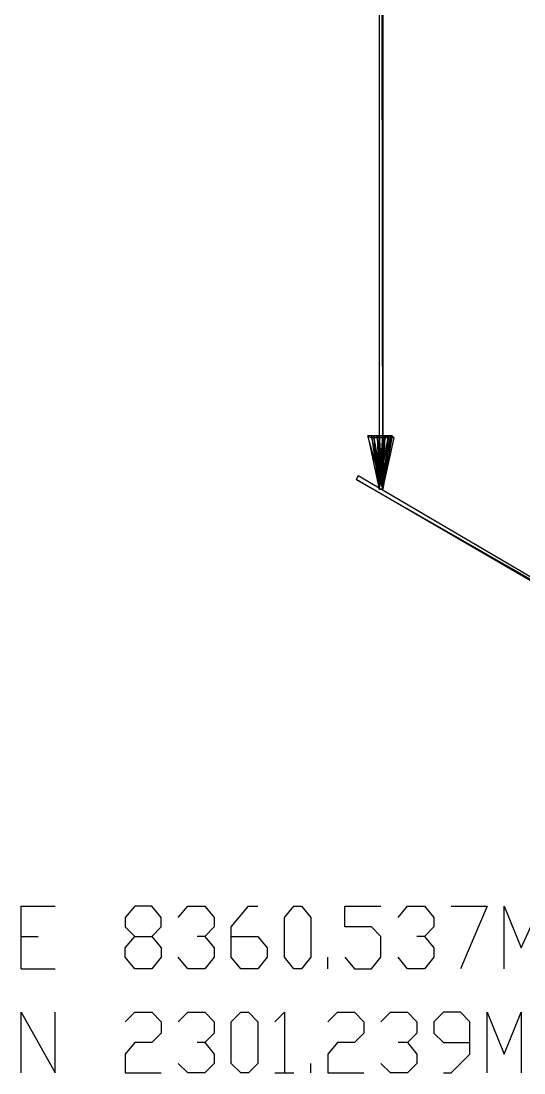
# Model space of a CAD drawing. Header units: millimetres. Extents: x 21 to 1147, y -811 to 126.
# Drawn here: x 516.8 to 548.6, y -697.8 to -631.3 of the extents above; entities that cross this region are included whole.
import ezdxf

# ---------------------------------------------------------------- set-up
doc = ezdxf.new("R2010")
doc.units = ezdxf.units.MM
doc.layers.add('EDITED_LINES', color=4, linetype='Continuous')

msp = doc.modelspace()

# ---------------------------------------------------------------- linework, layer by layer
at = {"layer": 'EDITED_LINES'}
for p, q in [((539.68, -660.88), (539.44, -500.92)), ((539.44, -500.92), (539.44, -660.88)), ((539.68, -660.88), (539.44, -500.92)), ((539.68, -500.92), (539.68, -660.88)), ((539.68, -660.88), (538.72, -657.52)), ((538.72, -657.52), (539.44, -660.88)), ((539.68, -660.88), (538.72, -657.52)), ((538.72, -657.52), (538.96, -657.64)), ((538.72, -657.52), (538.96, -657.64)), ((540.28, -657.52), (538.72, -657.52)), ((538.96, -657.64), (540.28, -657.52)), ((538.96, -657.64), (540.28, -657.52)), ((539.68, -660.88), (538.96, -657.52)), ((538.96, -657.52), (539.44, -660.88)), ((539.68, -660.88), (538.96, -657.52)), ((538.96, -657.52), (539.08, -657.52)), ((538.96, -657.64), (539.68, -660.88)), ((540.28, -657.64), (538.96, -657.64)), ((539.08, -657.52), (539.68, -660.88)), ((539.68, -660.88), (539.08, -657.52)), ((539.08, -657.52), (539.44, -660.88)), ((539.68, -660.88), (539.08, -657.52)), ((539.08, -657.52), (539.32, -657.52)), ((539.32, -657.52), (539.68, -660.88)), ((539.68, -660.88), (539.32, -657.52)), ((539.32, -657.52), (539.44, -660.88)), ((539.68, -660.88), (539.32, -657.52)), ((539.32, -657.52), (539.44, -657.52)), ((539.44, -660.88), (540.28, -657.52)), ((539.44, -660.88), (540.04, -657.52)), ((539.44, -660.88), (539.8, -657.52)), ((539.44, -660.88), (539.68, -657.52)), ((539.44, -657.52), (539.68, -660.88)), ((540.28, -657.52), (539.68, -660.88)), ((540.28, -657.52), (539.68, -660.88)), ((540.04, -657.52), (539.68, -660.88)), ((539.68, -660.88), (540.16, -657.52)), ((540.04, -657.52), (539.68, -660.88)), ((539.8, -657.52), (539.68, -660.88)), ((539.68, -660.88), (540.04, -657.52)), ((539.8, -657.52), (539.68, -660.88)), ((539.8, -657.52), (539.68, -657.52)), ((539.68, -657.52), (539.68, -660.88)), ((539.68, -660.88), (539.8, -657.52)), ((539.68, -657.52), (539.68, -660.88)), ((539.68, -660.88), (540.4, -657.64)), ((540.04, -657.52), (539.8, -657.52)), ((540.16, -657.52), (540.04, -657.52)), ((540.4, -657.64), (540.28, -657.52)), ((540.28, -657.52), (540.28, -657.64)), ((538.12, -660.04), (538, -660.28)), ((538, -660.28), (559.36, -672.52)), ((538, -660.28), (559.36, -672.52)), ((559.24, -672.64), (538, -660.28)), ((559.36, -672.52), (538.12, -660.04)), ((539.68, -660.88), (539.44, -660.88)), ((539.44, -660.88), (539.68, -660.88)), ((539.68, -660.88), (539.44, -660.88)), ((539.44, -660.88), (539.68, -660.88)), ((539.68, -660.88), (539.44, -660.88)), ((539.44, -660.88), (539.68, -660.88)), ((539.68, -660.88), (539.44, -660.88)), ((539.44, -660.88), (539.68, -660.88)), ((539.44, -660.88), (539.68, -660.88)), ((516.76, -691.24), (516.76, -687.28)), ((516.76, -687.28), (518.92, -687.28)), ((523.96, -687.28), (523.36, -688)), ((525.04, -687.28), (523.96, -687.28)), ((525.64, -688), (525.04, -687.28)), ((526.72, -688), (527.32, -687.28)), ((527.32, -687.28), (528.4, -687.28)), ((528.4, -687.28), (529, -688)), ((530.08, -688.6), (531.16, -687.28)), ((531.16, -687.28), (531.76, -687.28)), ((533.44, -688), (534.04, -687.28)), ((534.04, -687.28), (534.52, -687.28)), ((534.52, -687.28), (535.12, -688)), ((537.28, -688.6), (537.28, -687.28)), ((537.28, -687.28), (539.56, -687.28)), ((540.64, -688), (541.24, -687.28)), ((541.24, -687.28), (542.32, -687.28)), ((542.32, -687.28), (542.92, -688)), ((544, -687.28), (546.28, -687.28)), ((546.28, -687.28), (544.6, -691.24)), ((547.36, -691.24), (547.36, -687.28)), ((547.36, -687.28), (548.44, -689.92)), ((548.44, -689.92), (549.64, -687.28)), ((523.36, -688), (523.36, -688.6)), ((525.64, -688.6), (525.64, -688)), ((529, -688), (529, -688.6)), ((533.44, -690.52), (533.44, -688)), ((535.12, -688), (535.12, -690.52)), ((542.92, -688), (542.92, -688.6)), ((523.36, -688.6), (523.96, -689.2)), ((525.04, -689.2), (525.64, -688.6)), ((529, -688.6), (528.4, -689.2)), ((530.08, -690.52), (530.08, -688.6)), ((538.96, -688.6), (537.28, -688.6)), ((539.56, -689.2), (538.96, -688.6)), ((542.92, -688.6), (542.32, -689.2)), ((516.76, -689.2), (517.84, -689.2)), ((523.36, -689.92), (523.96, -689.2)), ((523.96, -689.2), (525.04, -689.2)), ((525.04, -689.2), (525.64, -689.92)), ((528.4, -689.2), (527.92, -689.2)), ((528.4, -689.2), (529, -689.92)), ((530.08, -689.2), (531.76, -689.2)), ((531.76, -689.2), (532.36, -689.92)), ((539.56, -690.52), (539.56, -689.2)), ((542.32, -689.2), (541.84, -689.2)), ((542.32, -689.2), (542.92, -689.92)), ((523.36, -690.52), (523.36, -689.92)), ((525.64, -689.92), (525.64, -690.52)), ((529, -689.92), (529, -690.52)), ((532.36, -689.92), (532.36, -690.52)), ((542.92, -689.92), (542.92, -690.52)), ((523.96, -691.24), (523.36, -690.52)), ((525.64, -690.52), (525.04, -691.24)), ((527.32, -691.24), (526.72, -690.52)), ((529, -690.52), (528.4, -691.24)), ((530.68, -691.24), (530.08, -690.52)), ((532.36, -690.52), (531.76, -691.24)), ((534.04, -691.24), (533.44, -690.52)), ((535.12, -690.52), (534.52, -691.24)), ((536.2, -691.24), (536.2, -690.52)), ((537.28, -690.52), (537.88, -691.24)), ((538.96, -691.24), (539.56, -690.52)), ((541.24, -691.24), (540.64, -690.52)), ((542.92, -690.52), (542.32, -691.24)), ((516.76, -691.24), (518.92, -691.24)), ((525.04, -691.24), (523.96, -691.24)), ((528.4, -691.24), (527.32, -691.24)), ((531.76, -691.24), (530.68, -691.24)), ((534.52, -691.24), (534.04, -691.24)), ((537.88, -691.24), (538.96, -691.24)), ((542.32, -691.24), (541.24, -691.24)), ((516.76, -697.84), (516.76, -694)), ((516.76, -694), (518.92, -697.84)), ((518.92, -697.84), (518.92, -694)), ((523.36, -694.6), (523.96, -694)), ((523.96, -694), (525.04, -694)), ((525.04, -694), (525.64, -694.6)), ((526.72, -694.6), (527.32, -694)), ((527.32, -694), (528.4, -694)), ((528.4, -694), (529, -694.6)), ((530.08, -694.6), (530.68, -694)), ((530.68, -694), (531.16, -694)), ((531.16, -694), (531.76, -694.6)), ((532.84, -694.6), (533.44, -694)), ((533.44, -694), (533.44, -697.84)), ((536.2, -694.6), (536.8, -694)), ((536.8, -694), (537.88, -694)), ((537.88, -694), (538.48, -694.6)), ((539.56, -694.6), (540.16, -694)), ((540.16, -694), (541.24, -694)), ((541.24, -694), (541.84, -694.6)), ((543.52, -694), (542.92, -694.6)), ((544.6, -694), (543.52, -694)), ((545.2, -694.6), (544.6, -694)), ((546.28, -697.84), (546.28, -694)), ((546.28, -694), (547.36, -696.64)), ((547.36, -696.64), (548.44, -694)), ((548.44, -694), (548.44, -697.84)), ((525.64, -694.6), (525.64, -695.32)), ((529, -694.6), (529, -695.32)), ((530.08, -697.24), (530.08, -694.6)), ((531.76, -694.6), (531.76, -697.24)), ((538.48, -694.6), (538.48, -695.32)), ((541.84, -694.6), (541.84, -695.32)), ((542.92, -694.6), (542.92, -695.32)), ((545.2, -696.64), (545.2, -694.6)), ((525.64, -695.32), (525.04, -695.92)), ((529, -695.32), (528.4, -695.92)), ((538.48, -695.32), (537.88, -695.92)), ((541.84, -695.32), (541.24, -695.92)), ((542.92, -695.32), (543.52, -695.92)), ((523.96, -695.92), (523.36, -696.64)), ((525.04, -695.92), (523.96, -695.92)), ((528.4, -695.92), (527.92, -695.92)), ((528.4, -695.92), (529, -696.64)), ((536.8, -695.92), (536.2, -696.64)), ((537.88, -695.92), (536.8, -695.92)), ((541.24, -695.92), (540.64, -695.92)), ((541.24, -695.92), (541.84, -696.64)), ((543.52, -695.92), (545.2, -695.92)), ((523.36, -696.64), (523.36, -697.84)), ((529, -696.64), (529, -697.24)), ((536.2, -696.64), (536.2, -697.84)), ((541.84, -696.64), (541.84, -697.24)), ((544, -697.84), (545.2, -696.64)), ((527.32, -697.84), (526.72, -697.24)), ((529, -697.24), (528.4, -697.84)), ((530.68, -697.84), (530.08, -697.24)), ((531.76, -697.24), (531.16, -697.84)), ((535.12, -697.84), (535.12, -697.24)), ((540.16, -697.84), (539.56, -697.24)), ((541.84, -697.24), (541.24, -697.84)), ((523.36, -697.84), (525.64, -697.84)), ((528.4, -697.84), (527.32, -697.84)), ((531.16, -697.84), (530.68, -697.84)), ((532.84, -697.84), (534.04, -697.84)), ((536.2, -697.84), (538.48, -697.84)), ((541.24, -697.84), (540.16, -697.84)), ((543.52, -697.84), (544, -697.84))]:
    msp.add_line(p, q, dxfattribs=at)

doc.saveas('drawing.dxf')
